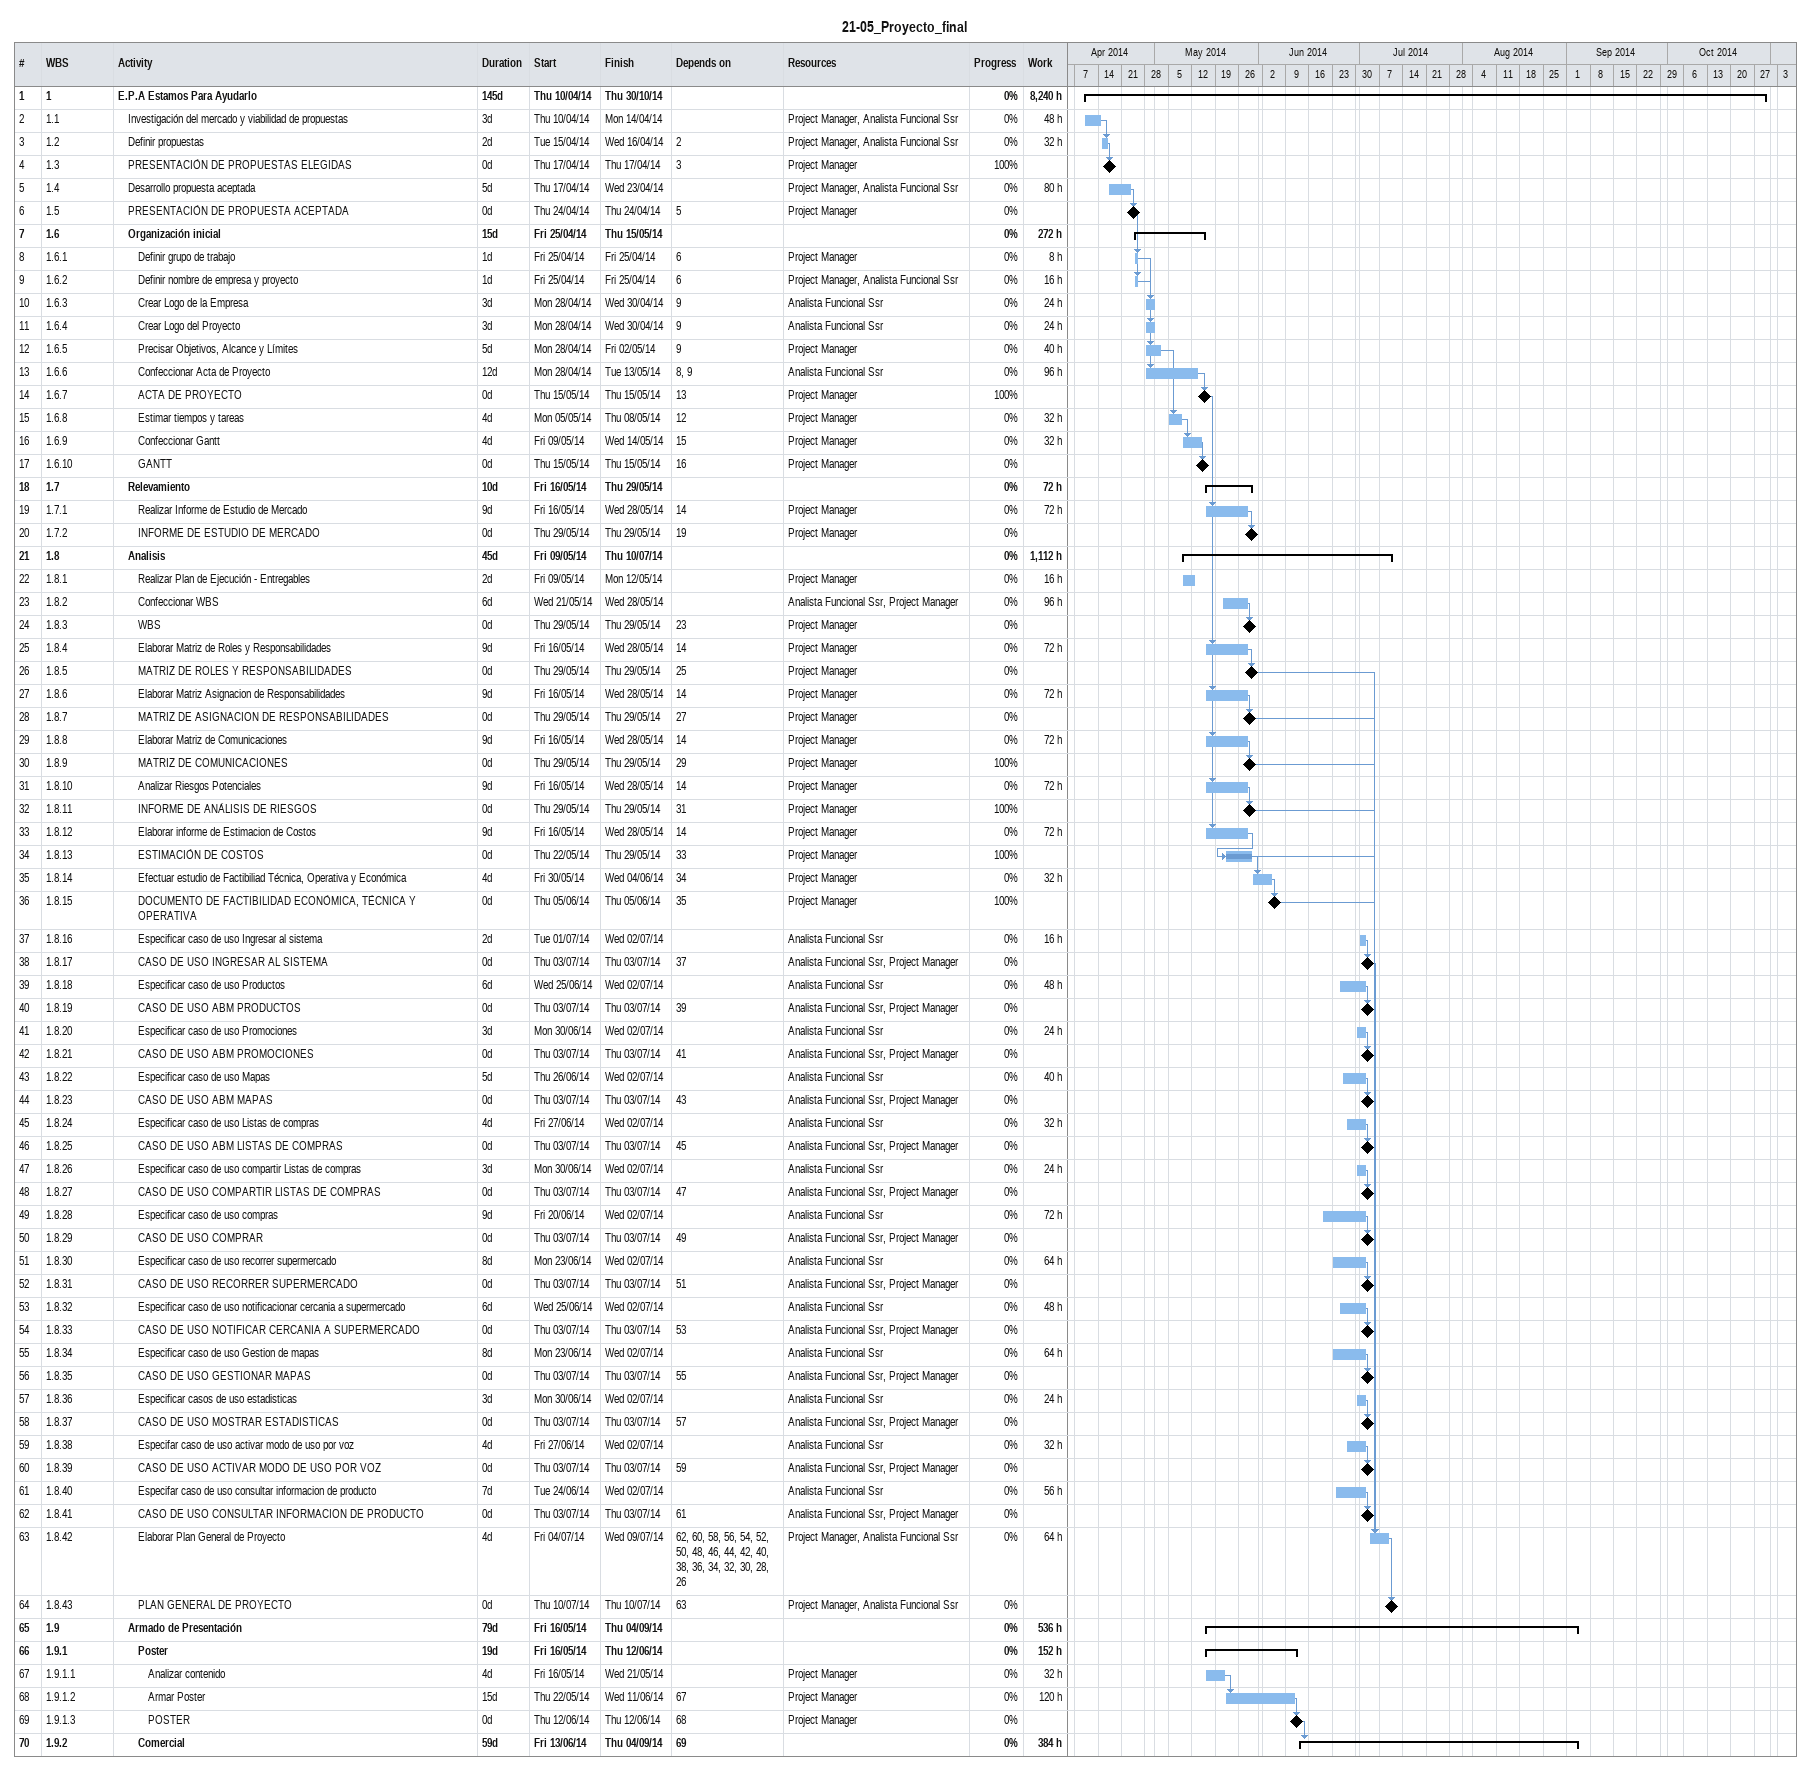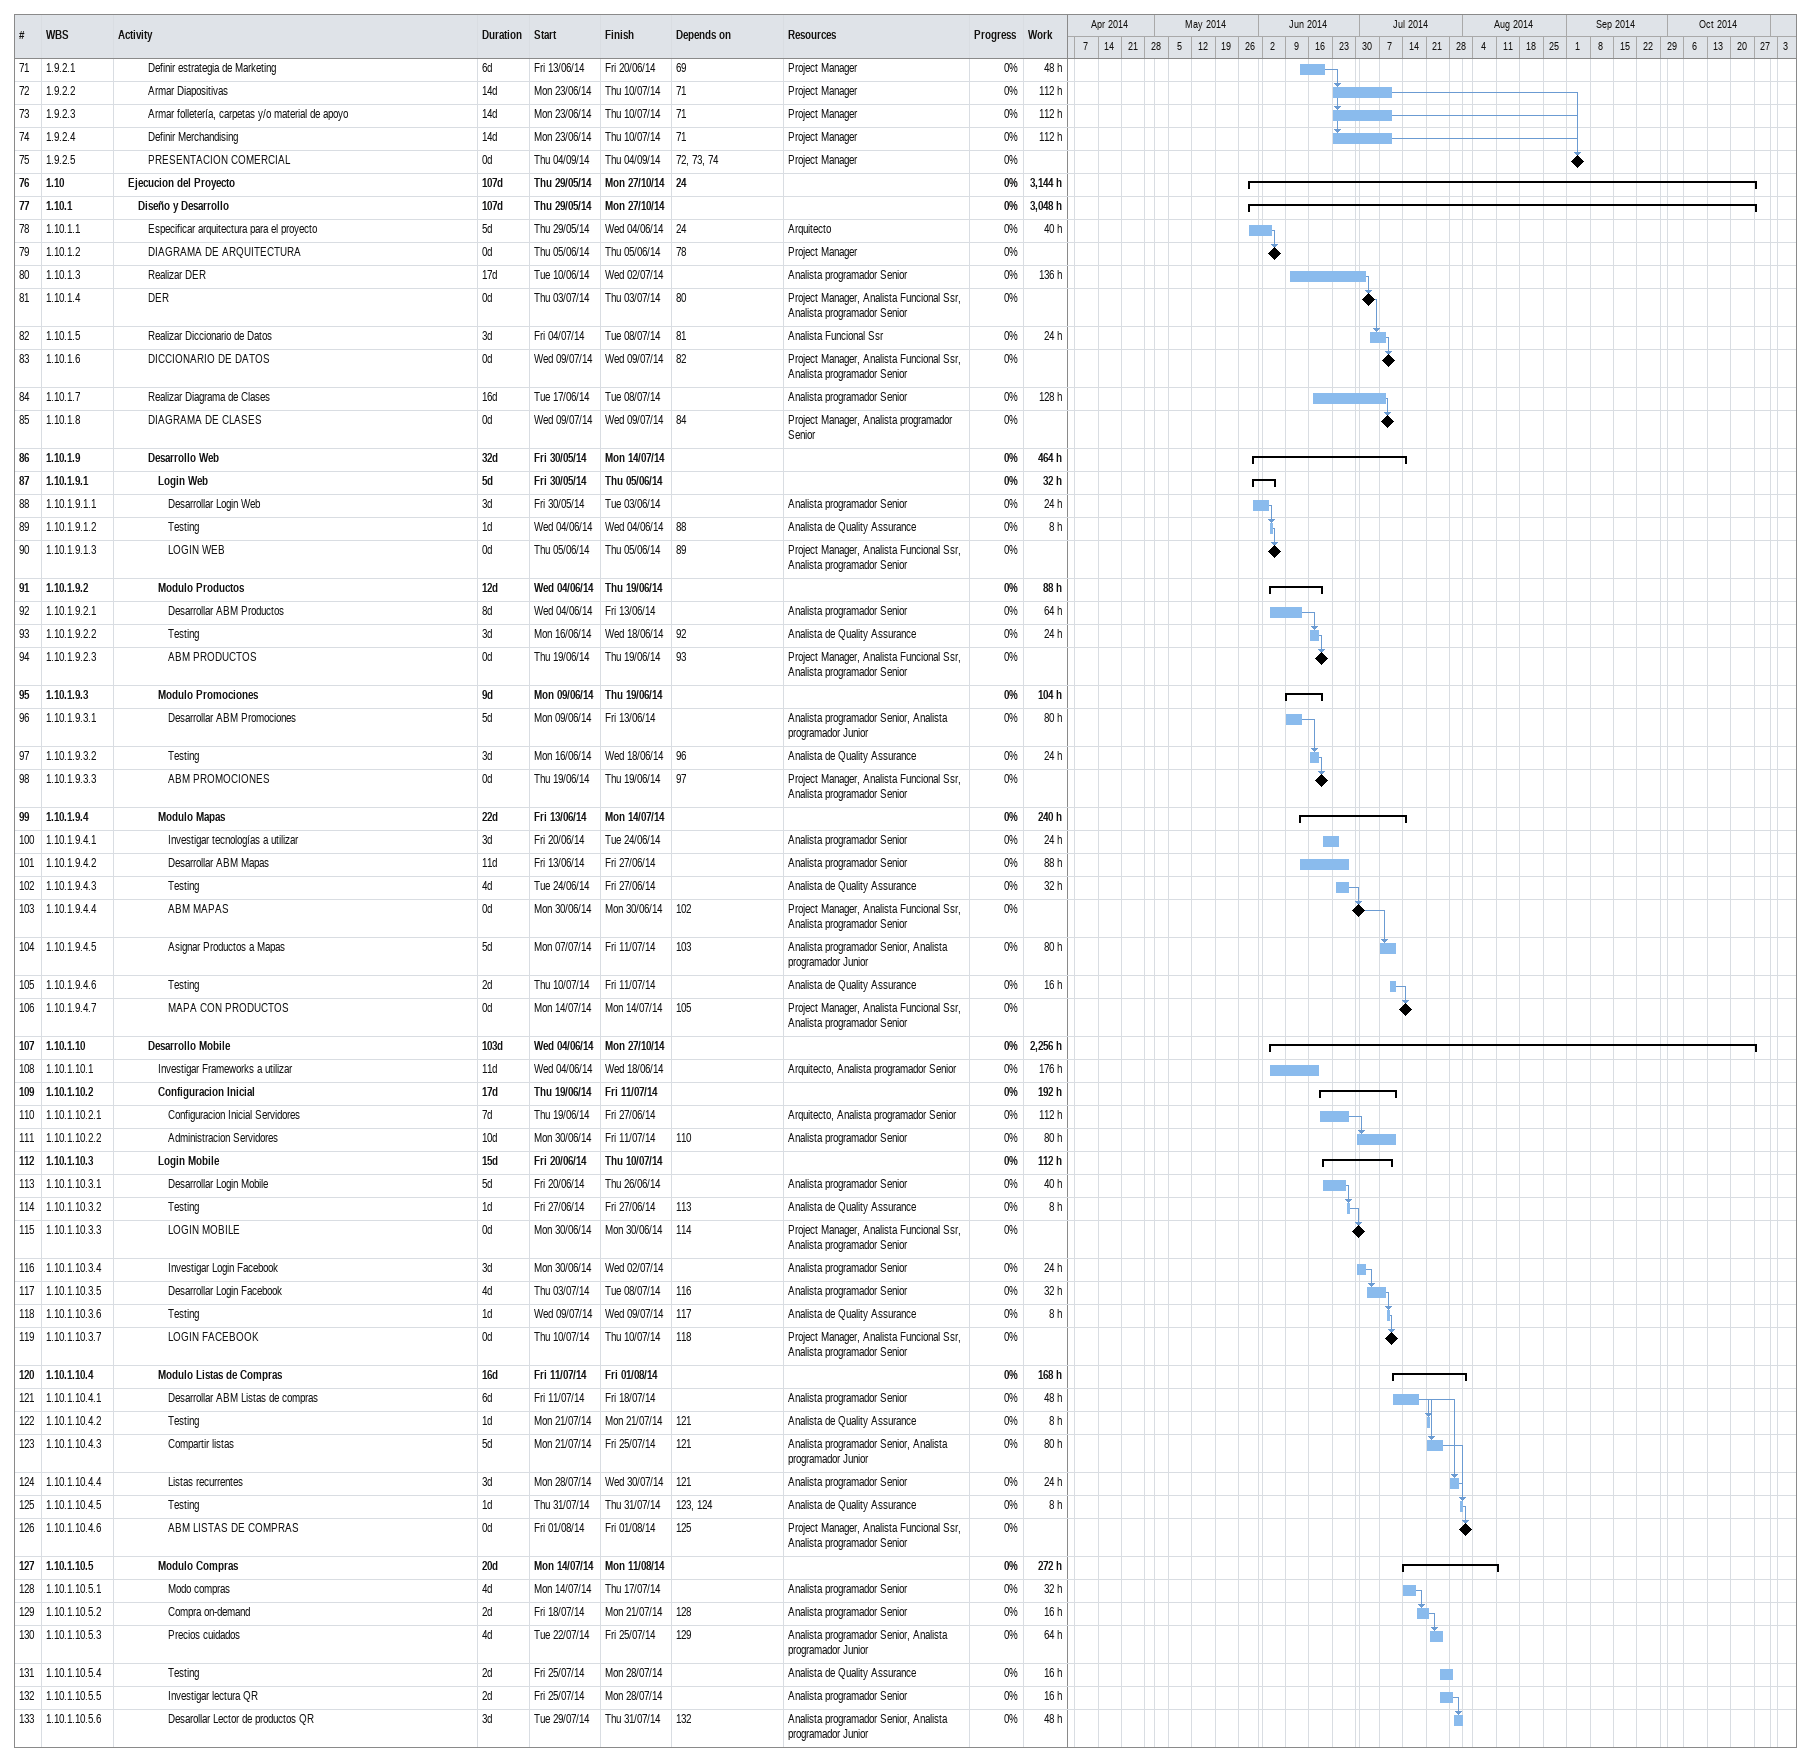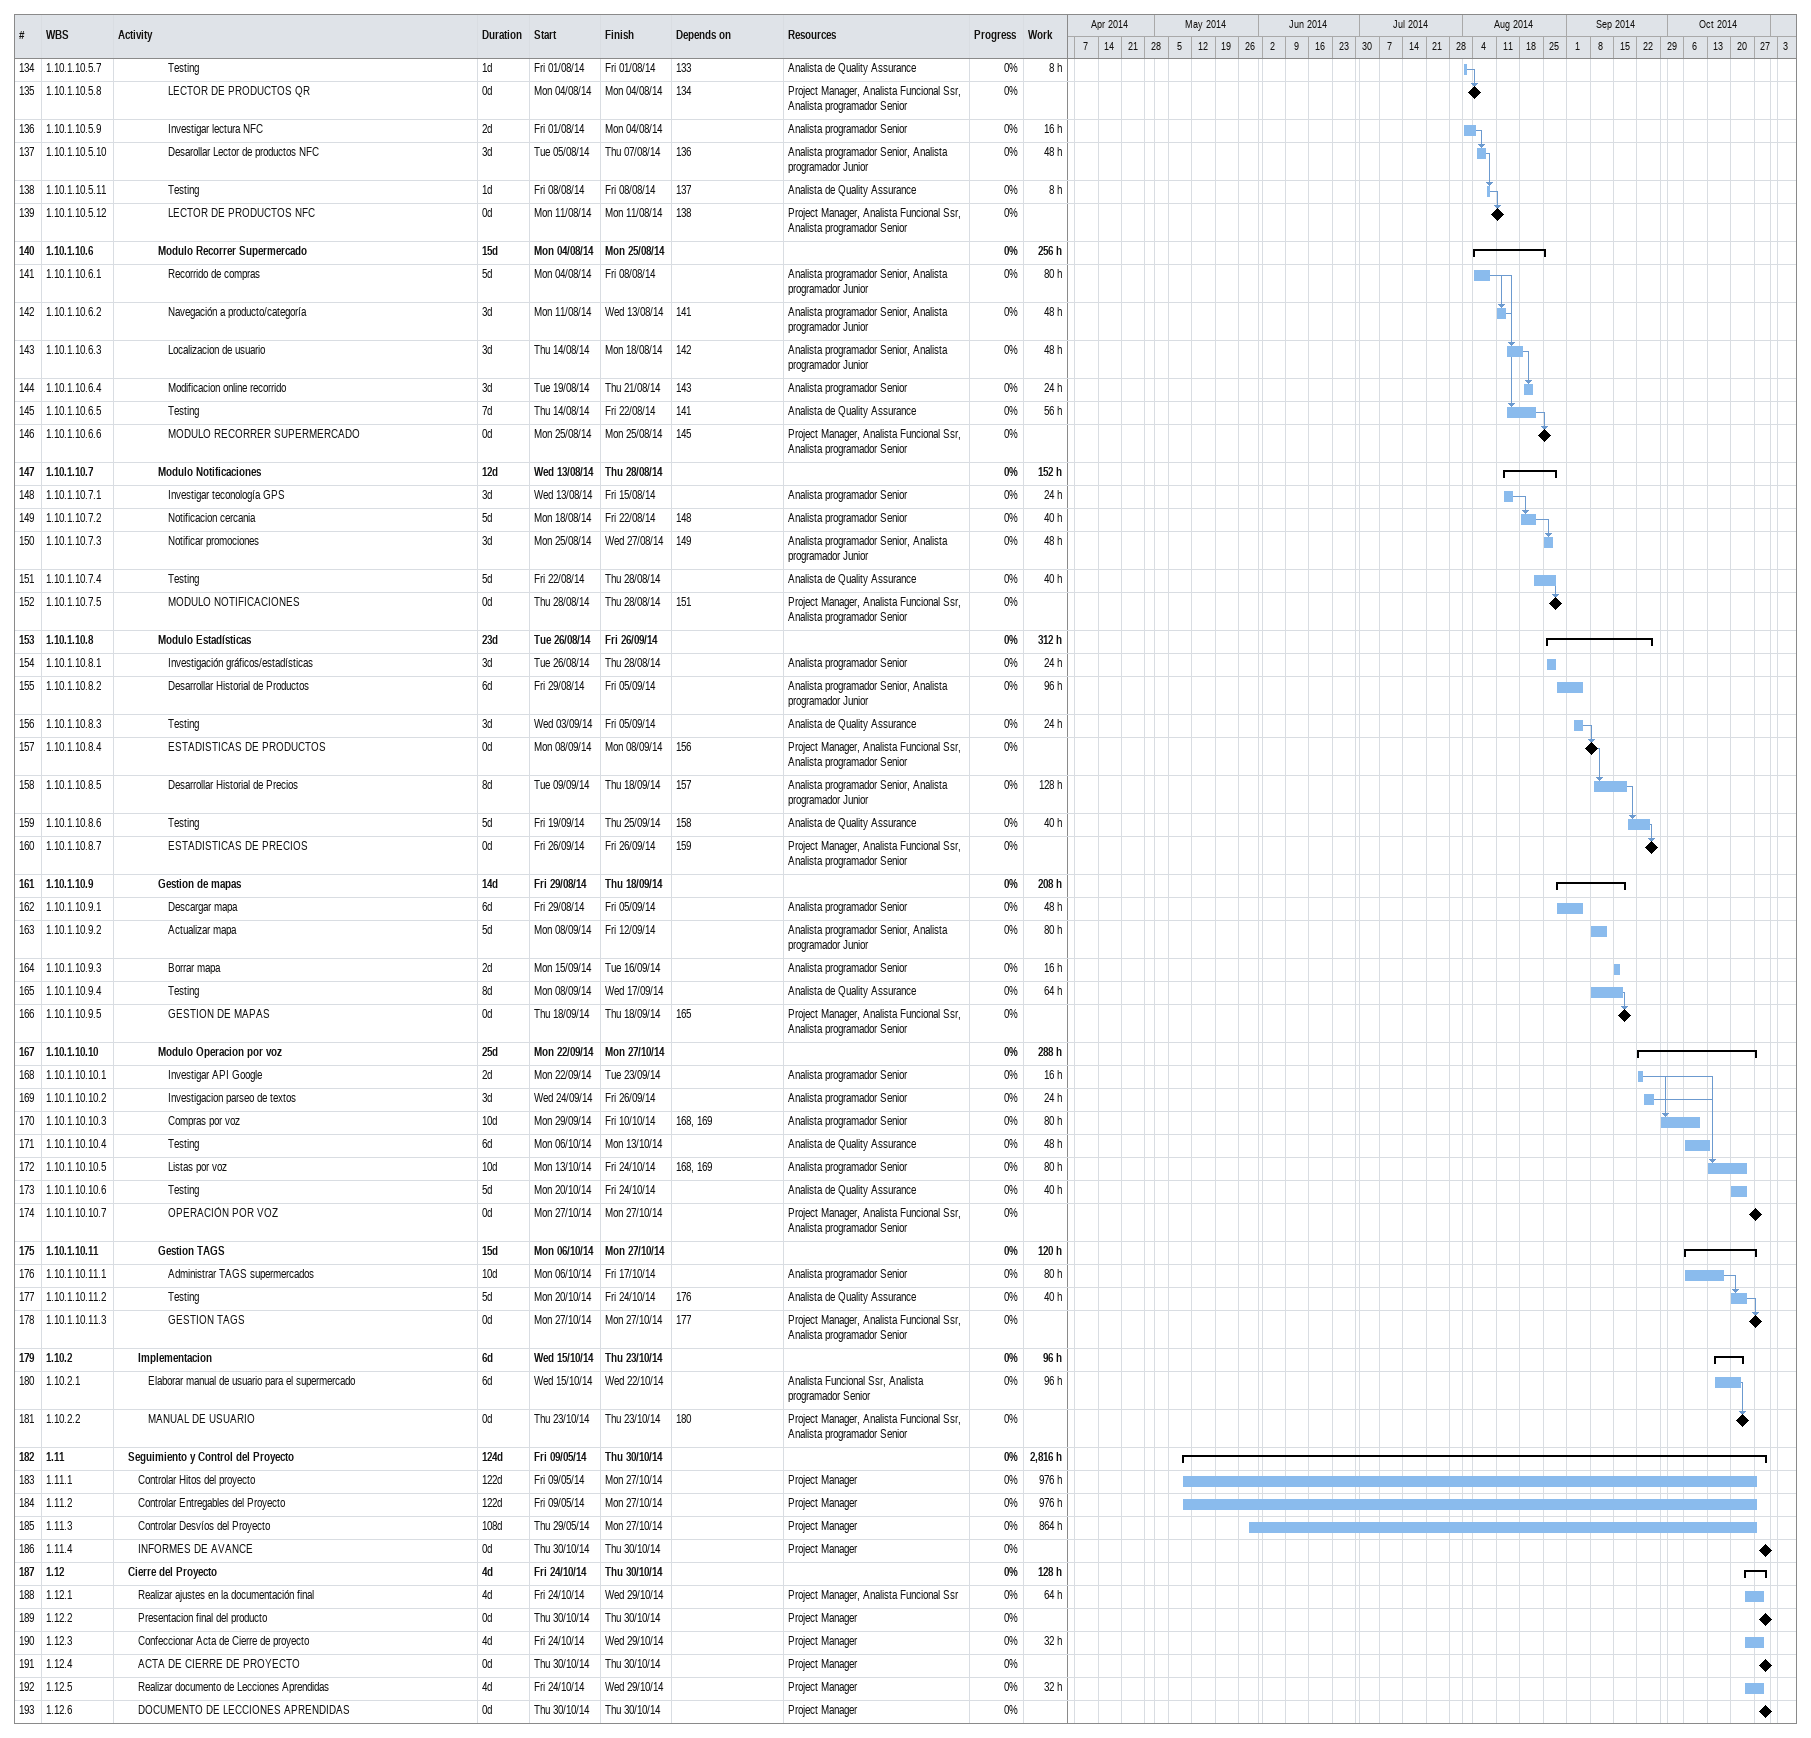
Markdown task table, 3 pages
21-05_Proyecto_final

| ID | WBS | Task | Duration | Start | Finish | Predecessors | Resources | % complete | Work (h) |
|---|---|---|---|---|---|---|---|---|---|
| 1 | 1 | **E.P.A Estamos Para Ayudarlo** | 145d | 2014-04-10 | 2014-10-30 |  |  | 0 | 8240 |
| 2 | 1.1 | Investigación del mercado y viabilidad de propuestas | 3d | 2014-04-10 | 2014-04-14 |  | Project Manager, Analista Funcional Ssr | 0 | 48 |
| 3 | 1.2 | Definir propuestas | 2d | 2014-04-15 | 2014-04-16 | 2 | Project Manager, Analista Funcional Ssr | 0 | 32 |
| 4 | 1.3 | PRESENTACIÓN DE PROPUESTAS ELEGIDAS | 0d | 2014-04-17 | 2014-04-17 | 3 | Project Manager | 100 |  |
| 5 | 1.4 | Desarrollo propuesta aceptada | 5d | 2014-04-17 | 2014-04-23 |  | Project Manager, Analista Funcional Ssr | 0 | 80 |
| 6 | 1.5 | PRESENTACIÓN DE PROPUESTA ACEPTADA | 0d | 2014-04-24 | 2014-04-24 | 5 | Project Manager | 0 |  |
| 7 | 1.6 | **Organización inicial** | 15d | 2014-04-25 | 2014-05-15 |  |  | 0 | 272 |
| 8 | 1.6.1 | Definir grupo de trabajo | 1d | 2014-04-25 | 2014-04-25 | 6 | Project Manager | 0 | 8 |
| 9 | 1.6.2 | Definir nombre de empresa y proyecto | 1d | 2014-04-25 | 2014-04-25 | 6 | Project Manager, Analista Funcional Ssr | 0 | 16 |
| 10 | 1.6.3 | Crear Logo de la Empresa | 3d | 2014-04-28 | 2014-04-30 | 9 | Analista Funcional Ssr | 0 | 24 |
| 11 | 1.6.4 | Crear Logo del Proyecto | 3d | 2014-04-28 | 2014-04-30 | 9 | Analista Funcional Ssr | 0 | 24 |
| 12 | 1.6.5 | Precisar Objetivos, Alcance y Límites | 5d | 2014-04-28 | 2014-05-02 | 9 | Project Manager | 0 | 40 |
| 13 | 1.6.6 | Confeccionar Acta de Proyecto | 12d | 2014-04-28 | 2014-05-13 | 8, 9 | Analista Funcional Ssr | 0 | 96 |
| 14 | 1.6.7 | ACTA DE PROYECTO | 0d | 2014-05-15 | 2014-05-15 | 13 | Project Manager | 100 |  |
| 15 | 1.6.8 | Estimar tiempos y tareas | 4d | 2014-05-05 | 2014-05-08 | 12 | Project Manager | 0 | 32 |
| 16 | 1.6.9 | Confeccionar Gantt | 4d | 2014-05-09 | 2014-05-14 | 15 | Project Manager | 0 | 32 |
| 17 | 1.6.10 | GANTT | 0d | 2014-05-15 | 2014-05-15 | 16 | Project Manager | 0 |  |
| 18 | 1.7 | **Relevamiento** | 10d | 2014-05-16 | 2014-05-29 |  |  | 0 | 72 |
| 19 | 1.7.1 | Realizar Informe de Estudio de Mercado | 9d | 2014-05-16 | 2014-05-28 | 14 | Project Manager | 0 | 72 |
| 20 | 1.7.2 | INFORME DE ESTUDIO DE MERCADO | 0d | 2014-05-29 | 2014-05-29 | 19 | Project Manager | 0 |  |
| 21 | 1.8 | **Analisis** | 45d | 2014-05-09 | 2014-07-10 |  |  | 0 | 1112 |
| 22 | 1.8.1 | Realizar Plan de Ejecución - Entregables | 2d | 2014-05-09 | 2014-05-12 |  | Project Manager | 0 | 16 |
| 23 | 1.8.2 | Confeccionar WBS | 6d | 2014-05-21 | 2014-05-28 |  | Analista Funcional Ssr, Project Manager | 0 | 96 |
| 24 | 1.8.3 | WBS | 0d | 2014-05-29 | 2014-05-29 | 23 | Project Manager | 0 |  |
| 25 | 1.8.4 | Elaborar Matriz de Roles y Responsabilidades | 9d | 2014-05-16 | 2014-05-28 | 14 | Project Manager | 0 | 72 |
| 26 | 1.8.5 | MATRIZ DE ROLES Y RESPONSABILIDADES | 0d | 2014-05-29 | 2014-05-29 | 25 | Project Manager | 0 |  |
| 27 | 1.8.6 | Elaborar Matriz Asignacion de Responsabilidades | 9d | 2014-05-16 | 2014-05-28 | 14 | Project Manager | 0 | 72 |
| 28 | 1.8.7 | MATRIZ DE ASIGNACION DE RESPONSABILIDADES | 0d | 2014-05-29 | 2014-05-29 | 27 | Project Manager | 0 |  |
| 29 | 1.8.8 | Elaborar Matriz de Comunicaciones | 9d | 2014-05-16 | 2014-05-28 | 14 | Project Manager | 0 | 72 |
| 30 | 1.8.9 | MATRIZ DE COMUNICACIONES | 0d | 2014-05-29 | 2014-05-29 | 29 | Project Manager | 100 |  |
| 31 | 1.8.10 | Analizar Riesgos Potenciales | 9d | 2014-05-16 | 2014-05-28 | 14 | Project Manager | 0 | 72 |
| 32 | 1.8.11 | INFORME DE ANÁLISIS DE RIESGOS | 0d | 2014-05-29 | 2014-05-29 | 31 | Project Manager | 100 |  |
| 33 | 1.8.12 | Elaborar informe de Estimacion de Costos | 9d | 2014-05-16 | 2014-05-28 | 14 | Project Manager | 0 | 72 |
| 34 | 1.8.13 | ESTIMACIÓN DE COSTOS | 0d | 2014-05-22 | 2014-05-29 | 33 | Project Manager | 100 |  |
| 35 | 1.8.14 | Efectuar estudio de Factibiliad Técnica, Operativa y Económica | 4d | 2014-05-30 | 2014-06-04 | 34 | Project Manager | 0 | 32 |
| 36 | 1.8.15 | DOCUMENTO DE FACTIBILIDAD ECONÓMICA, TÉCNICA Y OPERATIVA | 0d | 2014-06-05 | 2014-06-05 | 35 | Project Manager | 100 |  |
| 37 | 1.8.16 | Especificar caso de uso Ingresar al sistema | 2d | 2014-07-01 | 2014-07-02 |  | Analista Funcional Ssr | 0 | 16 |
| 38 | 1.8.17 | CASO DE USO INGRESAR AL SISTEMA | 0d | 2014-07-03 | 2014-07-03 | 37 | Analista Funcional Ssr, Project Manager | 0 |  |
| 39 | 1.8.18 | Especificar caso de uso Productos | 6d | 2014-06-25 | 2014-07-02 |  | Analista Funcional Ssr | 0 | 48 |
| 40 | 1.8.19 | CASO DE USO ABM PRODUCTOS | 0d | 2014-07-03 | 2014-07-03 | 39 | Analista Funcional Ssr, Project Manager | 0 |  |
| 41 | 1.8.20 | Especificar caso de uso Promociones | 3d | 2014-06-30 | 2014-07-02 |  | Analista Funcional Ssr | 0 | 24 |
| 42 | 1.8.21 | CASO DE USO ABM PROMOCIONES | 0d | 2014-07-03 | 2014-07-03 | 41 | Analista Funcional Ssr, Project Manager | 0 |  |
| 43 | 1.8.22 | Especificar caso de uso Mapas | 5d | 2014-06-26 | 2014-07-02 |  | Analista Funcional Ssr | 0 | 40 |
| 44 | 1.8.23 | CASO DE USO ABM MAPAS | 0d | 2014-07-03 | 2014-07-03 | 43 | Analista Funcional Ssr, Project Manager | 0 |  |
| 45 | 1.8.24 | Especificar caso de uso Listas de compras | 4d | 2014-06-27 | 2014-07-02 |  | Analista Funcional Ssr | 0 | 32 |
| 46 | 1.8.25 | CASO DE USO ABM LISTAS DE COMPRAS | 0d | 2014-07-03 | 2014-07-03 | 45 | Analista Funcional Ssr, Project Manager | 0 |  |
| 47 | 1.8.26 | Especificar caso de uso compartir Listas de compras | 3d | 2014-06-30 | 2014-07-02 |  | Analista Funcional Ssr | 0 | 24 |
| 48 | 1.8.27 | CASO DE USO COMPARTIR LISTAS DE COMPRAS | 0d | 2014-07-03 | 2014-07-03 | 47 | Analista Funcional Ssr, Project Manager | 0 |  |
| 49 | 1.8.28 | Especificar caso de uso compras | 9d | 2014-06-20 | 2014-07-02 |  | Analista Funcional Ssr | 0 | 72 |
| 50 | 1.8.29 | CASO DE USO COMPRAR | 0d | 2014-07-03 | 2014-07-03 | 49 | Analista Funcional Ssr, Project Manager | 0 |  |
| 51 | 1.8.30 | Especificar caso de uso recorrer supermercado | 8d | 2014-06-23 | 2014-07-02 |  | Analista Funcional Ssr | 0 | 64 |
| 52 | 1.8.31 | CASO DE USO RECORRER SUPERMERCADO | 0d | 2014-07-03 | 2014-07-03 | 51 | Analista Funcional Ssr, Project Manager | 0 |  |
| 53 | 1.8.32 | Especificar caso de uso notificacionar cercania a supermercado | 6d | 2014-06-25 | 2014-07-02 |  | Analista Funcional Ssr | 0 | 48 |
| 54 | 1.8.33 | CASO DE USO NOTIFICAR CERCANIA A SUPERMERCADO | 0d | 2014-07-03 | 2014-07-03 | 53 | Analista Funcional Ssr, Project Manager | 0 |  |
| 55 | 1.8.34 | Especificar caso de uso Gestion de mapas | 8d | 2014-06-23 | 2014-07-02 |  | Analista Funcional Ssr | 0 | 64 |
| 56 | 1.8.35 | CASO DE USO GESTIONAR MAPAS | 0d | 2014-07-03 | 2014-07-03 | 55 | Analista Funcional Ssr, Project Manager | 0 |  |
| 57 | 1.8.36 | Especificar casos de uso estadisticas | 3d | 2014-06-30 | 2014-07-02 |  | Analista Funcional Ssr | 0 | 24 |
| 58 | 1.8.37 | CASO DE USO MOSTRAR ESTADISTICAS | 0d | 2014-07-03 | 2014-07-03 | 57 | Analista Funcional Ssr, Project Manager | 0 |  |
| 59 | 1.8.38 | Especifar caso de uso activar modo de uso por voz | 4d | 2014-06-27 | 2014-07-02 |  | Analista Funcional Ssr | 0 | 32 |
| 60 | 1.8.39 | CASO DE USO ACTIVAR MODO DE USO POR VOZ | 0d | 2014-07-03 | 2014-07-03 | 59 | Analista Funcional Ssr, Project Manager | 0 |  |
| 61 | 1.8.40 | Especifar caso de uso consultar informacion de producto | 7d | 2014-06-24 | 2014-07-02 |  | Analista Funcional Ssr | 0 | 56 |
| 62 | 1.8.41 | CASO DE USO CONSULTAR INFORMACION DE PRODUCTO | 0d | 2014-07-03 | 2014-07-03 | 61 | Analista Funcional Ssr, Project Manager | 0 |  |
| 63 | 1.8.42 | Elaborar Plan General de Proyecto | 4d | 2014-07-04 | 2014-07-09 | 62, 60, 58, 56, 54, 52, 50, 48, 46, 44, 42, 40, 38, 36, 34, 32, 30, 28, 26 | Project Manager, Analista Funcional Ssr | 0 | 64 |
| 64 | 1.8.43 | PLAN GENERAL DE PROYECTO | 0d | 2014-07-10 | 2014-07-10 | 63 | Project Manager, Analista Funcional Ssr | 0 |  |
| 65 | 1.9 | **Armado de Presentación** | 79d | 2014-05-16 | 2014-09-04 |  |  | 0 | 536 |
| 66 | 1.9.1 | **Poster** | 19d | 2014-05-16 | 2014-06-12 |  |  | 0 | 152 |
| 67 | 1.9.1.1 | Analizar contenido | 4d | 2014-05-16 | 2014-05-21 |  | Project Manager | 0 | 32 |
| 68 | 1.9.1.2 | Armar Poster | 15d | 2014-05-22 | 2014-06-11 | 67 | Project Manager | 0 | 120 |
| 69 | 1.9.1.3 | POSTER | 0d | 2014-06-12 | 2014-06-12 | 68 | Project Manager | 0 |  |
| 70 | 1.9.2 | **Comercial** | 59d | 2014-06-13 | 2014-09-04 | 69 |  | 0 | 384 |
| 71 | 1.9.2.1 | Definir estrategia de Marketing | 6d | 2014-06-13 | 2014-06-20 | 69 | Project Manager | 0 | 48 |
| 72 | 1.9.2.2 | Armar Diapositivas | 14d | 2014-06-23 | 2014-07-10 | 71 | Project Manager | 0 | 112 |
| 73 | 1.9.2.3 | Armar folletería, carpetas y/o material de apoyo | 14d | 2014-06-23 | 2014-07-10 | 71 | Project Manager | 0 | 112 |
| 74 | 1.9.2.4 | Definir Merchandising | 14d | 2014-06-23 | 2014-07-10 | 71 | Project Manager | 0 | 112 |
| 75 | 1.9.2.5 | PRESENTACION COMERCIAL | 0d | 2014-09-04 | 2014-09-04 | 72, 73, 74 | Project Manager | 0 |  |
| 76 | 1.10 | **Ejecucion del Proyecto** | 107d | 2014-05-29 | 2014-10-27 | 24 |  | 0 | 3144 |
| 77 | 1.10.1 | **Diseño y Desarrollo** | 107d | 2014-05-29 | 2014-10-27 |  |  | 0 | 3048 |
| 78 | 1.10.1.1 | Especificar arquitectura para el proyecto | 5d | 2014-05-29 | 2014-06-04 | 24 | Arquitecto | 0 | 40 |
| 79 | 1.10.1.2 | DIAGRAMA DE ARQUITECTURA | 0d | 2014-06-05 | 2014-06-05 | 78 | Project Manager | 0 |  |
| 80 | 1.10.1.3 | Realizar DER | 17d | 2014-06-10 | 2014-07-02 |  | Analista programador Senior | 0 | 136 |
| 81 | 1.10.1.4 | DER | 0d | 2014-07-03 | 2014-07-03 | 80 | Project Manager, Analista Funcional Ssr, Analista programador Senior | 0 |  |
| 82 | 1.10.1.5 | Realizar Diccionario de Datos | 3d | 2014-07-04 | 2014-07-08 | 81 | Analista Funcional Ssr | 0 | 24 |
| 83 | 1.10.1.6 | DICCIONARIO DE DATOS | 0d | 2014-07-09 | 2014-07-09 | 82 | Project Manager, Analista Funcional Ssr, Analista programador Senior | 0 |  |
| 84 | 1.10.1.7 | Realizar Diagrama de Clases | 16d | 2014-06-17 | 2014-07-08 |  | Analista programador Senior | 0 | 128 |
| 85 | 1.10.1.8 | DIAGRAMA DE CLASES | 0d | 2014-07-09 | 2014-07-09 | 84 | Project Manager, Analista programador Senior | 0 |  |
| 86 | 1.10.1.9 | **Desarrollo Web** | 32d | 2014-05-30 | 2014-07-14 |  |  | 0 | 464 |
| 87 | 1.10.1.9.1 | **Login Web** | 5d | 2014-05-30 | 2014-06-05 |  |  | 0 | 32 |
| 88 | 1.10.1.9.1.1 | Desarrollar Login Web | 3d | 2014-05-30 | 2014-06-03 |  | Analista programador Senior | 0 | 24 |
| 89 | 1.10.1.9.1.2 | Testing | 1d | 2014-06-04 | 2014-06-04 | 88 | Analista de Quality Assurance | 0 | 8 |
| 90 | 1.10.1.9.1.3 | LOGIN WEB | 0d | 2014-06-05 | 2014-06-05 | 89 | Project Manager, Analista Funcional Ssr, Analista programador Senior | 0 |  |
| 91 | 1.10.1.9.2 | **Modulo Productos** | 12d | 2014-06-04 | 2014-06-19 |  |  | 0 | 88 |
| 92 | 1.10.1.9.2.1 | Desarrollar ABM Productos | 8d | 2014-06-04 | 2014-06-13 |  | Analista programador Senior | 0 | 64 |
| 93 | 1.10.1.9.2.2 | Testing | 3d | 2014-06-16 | 2014-06-18 | 92 | Analista de Quality Assurance | 0 | 24 |
| 94 | 1.10.1.9.2.3 | ABM PRODUCTOS | 0d | 2014-06-19 | 2014-06-19 | 93 | Project Manager, Analista Funcional Ssr, Analista programador Senior | 0 |  |
| 95 | 1.10.1.9.3 | **Modulo Promociones** | 9d | 2014-06-09 | 2014-06-19 |  |  | 0 | 104 |
| 96 | 1.10.1.9.3.1 | Desarrollar ABM Promociones | 5d | 2014-06-09 | 2014-06-13 |  | Analista programador Senior, Analista programador Junior | 0 | 80 |
| 97 | 1.10.1.9.3.2 | Testing | 3d | 2014-06-16 | 2014-06-18 | 96 | Analista de Quality Assurance | 0 | 24 |
| 98 | 1.10.1.9.3.3 | ABM PROMOCIONES | 0d | 2014-06-19 | 2014-06-19 | 97 | Project Manager, Analista Funcional Ssr, Analista programador Senior | 0 |  |
| 99 | 1.10.1.9.4 | **Modulo Mapas** | 22d | 2014-06-13 | 2014-07-14 |  |  | 0 | 240 |
| 100 | 1.10.1.9.4.1 | Investigar tecnologías a utilizar | 3d | 2014-06-20 | 2014-06-24 |  | Analista programador Senior | 0 | 24 |
| 101 | 1.10.1.9.4.2 | Desarrollar ABM Mapas | 11d | 2014-06-13 | 2014-06-27 |  | Analista programador Senior | 0 | 88 |
| 102 | 1.10.1.9.4.3 | Testing | 4d | 2014-06-24 | 2014-06-27 |  | Analista de Quality Assurance | 0 | 32 |
| 103 | 1.10.1.9.4.4 | ABM MAPAS | 0d | 2014-06-30 | 2014-06-30 | 102 | Project Manager, Analista Funcional Ssr, Analista programador Senior | 0 |  |
| 104 | 1.10.1.9.4.5 | Asignar Productos a Mapas | 5d | 2014-07-07 | 2014-07-11 | 103 | Analista programador Senior, Analista programador Junior | 0 | 80 |
| 105 | 1.10.1.9.4.6 | Testing | 2d | 2014-07-10 | 2014-07-11 |  | Analista de Quality Assurance | 0 | 16 |
| 106 | 1.10.1.9.4.7 | MAPA CON PRODUCTOS | 0d | 2014-07-14 | 2014-07-14 | 105 | Project Manager, Analista Funcional Ssr, Analista programador Senior | 0 |  |
| 107 | 1.10.1.10 | **Desarrollo Mobile** | 103d | 2014-06-04 | 2014-10-27 |  |  | 0 | 2256 |
| 108 | 1.10.1.10.1 | Investigar Frameworks a utilizar | 11d | 2014-06-04 | 2014-06-18 |  | Arquitecto, Analista programador Senior | 0 | 176 |
| 109 | 1.10.1.10.2 | **Configuracion Inicial** | 17d | 2014-06-19 | 2014-07-11 |  |  | 0 | 192 |
| 110 | 1.10.1.10.2.1 | Configuracion Inicial Servidores | 7d | 2014-06-19 | 2014-06-27 |  | Arquitecto, Analista programador Senior | 0 | 112 |
| 111 | 1.10.1.10.2.2 | Administracion Servidores | 10d | 2014-06-30 | 2014-07-11 | 110 | Analista programador Senior | 0 | 80 |
| 112 | 1.10.1.10.3 | **Login Mobile** | 15d | 2014-06-20 | 2014-07-10 |  |  | 0 | 112 |
| 113 | 1.10.1.10.3.1 | Desarrollar Login Mobile | 5d | 2014-06-20 | 2014-06-26 |  | Analista programador Senior | 0 | 40 |
| 114 | 1.10.1.10.3.2 | Testing | 1d | 2014-06-27 | 2014-06-27 | 113 | Analista de Quality Assurance | 0 | 8 |
| 115 | 1.10.1.10.3.3 | LOGIN MOBILE | 0d | 2014-06-30 | 2014-06-30 | 114 | Project Manager, Analista Funcional Ssr, Analista programador Senior | 0 |  |
| 116 | 1.10.1.10.3.4 | Investigar Login Facebook | 3d | 2014-06-30 | 2014-07-02 |  | Analista programador Senior | 0 | 24 |
| 117 | 1.10.1.10.3.5 | Desarrollar Login Facebook | 4d | 2014-07-03 | 2014-07-08 | 116 | Analista programador Senior | 0 | 32 |
| 118 | 1.10.1.10.3.6 | Testing | 1d | 2014-07-09 | 2014-07-09 | 117 | Analista de Quality Assurance | 0 | 8 |
| 119 | 1.10.1.10.3.7 | LOGIN FACEBOOK | 0d | 2014-07-10 | 2014-07-10 | 118 | Project Manager, Analista Funcional Ssr, Analista programador Senior | 0 |  |
| 120 | 1.10.1.10.4 | **Modulo Listas de Compras** | 16d | 2014-07-11 | 2014-08-01 |  |  | 0 | 168 |
| 121 | 1.10.1.10.4.1 | Desarrollar ABM Listas de compras | 6d | 2014-07-11 | 2014-07-18 |  | Analista programador Senior | 0 | 48 |
| 122 | 1.10.1.10.4.2 | Testing | 1d | 2014-07-21 | 2014-07-21 | 121 | Analista de Quality Assurance | 0 | 8 |
| 123 | 1.10.1.10.4.3 | Compartir listas | 5d | 2014-07-21 | 2014-07-25 | 121 | Analista programador Senior, Analista programador Junior | 0 | 80 |
| 124 | 1.10.1.10.4.4 | Listas recurrentes | 3d | 2014-07-28 | 2014-07-30 | 121 | Analista programador Senior | 0 | 24 |
| 125 | 1.10.1.10.4.5 | Testing | 1d | 2014-07-31 | 2014-07-31 | 123, 124 | Analista de Quality Assurance | 0 | 8 |
| 126 | 1.10.1.10.4.6 | ABM LISTAS DE COMPRAS | 0d | 2014-08-01 | 2014-08-01 | 125 | Project Manager, Analista Funcional Ssr, Analista programador Senior | 0 |  |
| 127 | 1.10.1.10.5 | **Modulo Compras** | 20d | 2014-07-14 | 2014-08-11 |  |  | 0 | 272 |
| 128 | 1.10.1.10.5.1 | Modo compras | 4d | 2014-07-14 | 2014-07-17 |  | Analista programador Senior | 0 | 32 |
| 129 | 1.10.1.10.5.2 | Compra on-demand | 2d | 2014-07-18 | 2014-07-21 | 128 | Analista programador Senior | 0 | 16 |
| 130 | 1.10.1.10.5.3 | Precios cuidados | 4d | 2014-07-22 | 2014-07-25 | 129 | Analista programador Senior, Analista programador Junior | 0 | 64 |
| 131 | 1.10.1.10.5.4 | Testing | 2d | 2014-07-25 | 2014-07-28 |  | Analista de Quality Assurance | 0 | 16 |
| 132 | 1.10.1.10.5.5 | Investigar lectura QR | 2d | 2014-07-25 | 2014-07-28 |  | Analista programador Senior | 0 | 16 |
| 133 | 1.10.1.10.5.6 | Desarollar Lector de productos QR | 3d | 2014-07-29 | 2014-07-31 | 132 | Analista programador Senior, Analista programador Junior | 0 | 48 |
| 134 | 1.10.1.10.5.7 | Testing | 1d | 2014-08-01 | 2014-08-01 | 133 | Analista de Quality Assurance | 0 | 8 |
| 135 | 1.10.1.10.5.8 | LECTOR DE PRODUCTOS QR | 0d | 2014-08-04 | 2014-08-04 | 134 | Project Manager, Analista Funcional Ssr, Analista programador Senior | 0 |  |
| 136 | 1.10.1.10.5.9 | Investigar lectura NFC | 2d | 2014-08-01 | 2014-08-04 |  | Analista programador Senior | 0 | 16 |
| 137 | 1.10.1.10.5.10 | Desarollar Lector de productos NFC | 3d | 2014-08-05 | 2014-08-07 | 136 | Analista programador Senior, Analista programador Junior | 0 | 48 |
| 138 | 1.10.1.10.5.11 | Testing | 1d | 2014-08-08 | 2014-08-08 | 137 | Analista de Quality Assurance | 0 | 8 |
| 139 | 1.10.1.10.5.12 | LECTOR DE PRODUCTOS NFC | 0d | 2014-08-11 | 2014-08-11 | 138 | Project Manager, Analista Funcional Ssr, Analista programador Senior | 0 |  |
| 140 | 1.10.1.10.6 | **Modulo Recorrer Supermercado** | 15d | 2014-08-04 | 2014-08-25 |  |  | 0 | 256 |
| 141 | 1.10.1.10.6.1 | Recorrido de compras | 5d | 2014-08-04 | 2014-08-08 |  | Analista programador Senior, Analista programador Junior | 0 | 80 |
| 142 | 1.10.1.10.6.2 | Navegación a producto/categoría | 3d | 2014-08-11 | 2014-08-13 | 141 | Analista programador Senior, Analista programador Junior | 0 | 48 |
| 143 | 1.10.1.10.6.3 | Localizacion de usuario | 3d | 2014-08-14 | 2014-08-18 | 142 | Analista programador Senior, Analista programador Junior | 0 | 48 |
| 144 | 1.10.1.10.6.4 | Modificacion online recorrido | 3d | 2014-08-19 | 2014-08-21 | 143 | Analista programador Senior | 0 | 24 |
| 145 | 1.10.1.10.6.5 | Testing | 7d | 2014-08-14 | 2014-08-22 | 141 | Analista de Quality Assurance | 0 | 56 |
| 146 | 1.10.1.10.6.6 | MODULO RECORRER SUPERMERCADO | 0d | 2014-08-25 | 2014-08-25 | 145 | Project Manager, Analista Funcional Ssr, Analista programador Senior | 0 |  |
| 147 | 1.10.1.10.7 | **Modulo Notificaciones** | 12d | 2014-08-13 | 2014-08-28 |  |  | 0 | 152 |
| 148 | 1.10.1.10.7.1 | Investigar teconología GPS | 3d | 2014-08-13 | 2014-08-15 |  | Analista programador Senior | 0 | 24 |
| 149 | 1.10.1.10.7.2 | Notificacion cercania | 5d | 2014-08-18 | 2014-08-22 | 148 | Analista programador Senior | 0 | 40 |
| 150 | 1.10.1.10.7.3 | Notificar promociones | 3d | 2014-08-25 | 2014-08-27 | 149 | Analista programador Senior, Analista programador Junior | 0 | 48 |
| 151 | 1.10.1.10.7.4 | Testing | 5d | 2014-08-22 | 2014-08-28 |  | Analista de Quality Assurance | 0 | 40 |
| 152 | 1.10.1.10.7.5 | MODULO NOTIFICACIONES | 0d | 2014-08-28 | 2014-08-28 | 151 | Project Manager, Analista Funcional Ssr, Analista programador Senior | 0 |  |
| 153 | 1.10.1.10.8 | **Modulo Estadísticas** | 23d | 2014-08-26 | 2014-09-26 |  |  | 0 | 312 |
| 154 | 1.10.1.10.8.1 | Investigación gráficos/estadísticas | 3d | 2014-08-26 | 2014-08-28 |  | Analista programador Senior | 0 | 24 |
| 155 | 1.10.1.10.8.2 | Desarrollar Historial de Productos | 6d | 2014-08-29 | 2014-09-05 |  | Analista programador Senior, Analista programador Junior | 0 | 96 |
| 156 | 1.10.1.10.8.3 | Testing | 3d | 2014-09-03 | 2014-09-05 |  | Analista de Quality Assurance | 0 | 24 |
| 157 | 1.10.1.10.8.4 | ESTADISTICAS DE PRODUCTOS | 0d | 2014-09-08 | 2014-09-08 | 156 | Project Manager, Analista Funcional Ssr, Analista programador Senior | 0 |  |
| 158 | 1.10.1.10.8.5 | Desarrollar Historial de Precios | 8d | 2014-09-09 | 2014-09-18 | 157 | Analista programador Senior, Analista programador Junior | 0 | 128 |
| 159 | 1.10.1.10.8.6 | Testing | 5d | 2014-09-19 | 2014-09-25 | 158 | Analista de Quality Assurance | 0 | 40 |
| 160 | 1.10.1.10.8.7 | ESTADISTICAS DE PRECIOS | 0d | 2014-09-26 | 2014-09-26 | 159 | Project Manager, Analista Funcional Ssr, Analista programador Senior | 0 |  |
| 161 | 1.10.1.10.9 | **Gestion de mapas** | 14d | 2014-08-29 | 2014-09-18 |  |  | 0 | 208 |
| 162 | 1.10.1.10.9.1 | Descargar mapa | 6d | 2014-08-29 | 2014-09-05 |  | Analista programador Senior | 0 | 48 |
| 163 | 1.10.1.10.9.2 | Actualizar mapa | 5d | 2014-09-08 | 2014-09-12 |  | Analista programador Senior, Analista programador Junior | 0 | 80 |
| 164 | 1.10.1.10.9.3 | Borrar mapa | 2d | 2014-09-15 | 2014-09-16 |  | Analista programador Senior | 0 | 16 |
| 165 | 1.10.1.10.9.4 | Testing | 8d | 2014-09-08 | 2014-09-17 |  | Analista de Quality Assurance | 0 | 64 |
| 166 | 1.10.1.10.9.5 | GESTION DE MAPAS | 0d | 2014-09-18 | 2014-09-18 | 165 | Project Manager, Analista Funcional Ssr, Analista programador Senior | 0 |  |
| 167 | 1.10.1.10.10 | **Modulo Operacion por voz** | 25d | 2014-09-22 | 2014-10-27 |  |  | 0 | 288 |
| 168 | 1.10.1.10.10.1 | Investigar API Google | 2d | 2014-09-22 | 2014-09-23 |  | Analista programador Senior | 0 | 16 |
| 169 | 1.10.1.10.10.2 | Investigacion parseo de textos | 3d | 2014-09-24 | 2014-09-26 |  | Analista programador Senior | 0 | 24 |
| 170 | 1.10.1.10.10.3 | Compras por voz | 10d | 2014-09-29 | 2014-10-10 | 168, 169 | Analista programador Senior | 0 | 80 |
| 171 | 1.10.1.10.10.4 | Testing | 6d | 2014-10-06 | 2014-10-13 |  | Analista de Quality Assurance | 0 | 48 |
| 172 | 1.10.1.10.10.5 | Listas por voz | 10d | 2014-10-13 | 2014-10-24 | 168, 169 | Analista programador Senior | 0 | 80 |
| 173 | 1.10.1.10.10.6 | Testing | 5d | 2014-10-20 | 2014-10-24 |  | Analista de Quality Assurance | 0 | 40 |
| 174 | 1.10.1.10.10.7 | OPERACIÓN POR VOZ | 0d | 2014-10-27 | 2014-10-27 |  | Project Manager, Analista Funcional Ssr, Analista programador Senior | 0 |  |
| 175 | 1.10.1.10.11 | **Gestion TAGS** | 15d | 2014-10-06 | 2014-10-27 |  |  | 0 | 120 |
| 176 | 1.10.1.10.11.1 | Administrar TAGS supermercados | 10d | 2014-10-06 | 2014-10-17 |  | Analista programador Senior | 0 | 80 |
| 177 | 1.10.1.10.11.2 | Testing | 5d | 2014-10-20 | 2014-10-24 | 176 | Analista de Quality Assurance | 0 | 40 |
| 178 | 1.10.1.10.11.3 | GESTION TAGS | 0d | 2014-10-27 | 2014-10-27 | 177 | Project Manager, Analista Funcional Ssr, Analista programador Senior | 0 |  |
| 179 | 1.10.2 | **Implementacion** | 6d | 2014-10-15 | 2014-10-23 |  |  | 0 | 96 |
| 180 | 1.10.2.1 | Elaborar manual de usuario para el supermercado | 6d | 2014-10-15 | 2014-10-22 |  | Analista Funcional Ssr, Analista programador Senior | 0 | 96 |
| 181 | 1.10.2.2 | MANUAL DE USUARIO | 0d | 2014-10-23 | 2014-10-23 | 180 | Project Manager, Analista Funcional Ssr, Analista programador Senior | 0 |  |
| 182 | 1.11 | **Seguimiento y Control del Proyecto** | 124d | 2014-05-09 | 2014-10-30 |  |  | 0 | 2816 |
| 183 | 1.11.1 | Controlar Hitos del proyecto | 122d | 2014-05-09 | 2014-10-27 |  | Project Manager | 0 | 976 |
| 184 | 1.11.2 | Controlar Entregables del Proyecto | 122d | 2014-05-09 | 2014-10-27 |  | Project Manager | 0 | 976 |
| 185 | 1.11.3 | Controlar Desvíos del Proyecto | 108d | 2014-05-29 | 2014-10-27 |  | Project Manager | 0 | 864 |
| 186 | 1.11.4 | INFORMES DE AVANCE | 0d | 2014-10-30 | 2014-10-30 |  | Project Manager | 0 |  |
| 187 | 1.12 | **Cierre del Proyecto** | 4d | 2014-10-24 | 2014-10-30 |  |  | 0 | 128 |
| 188 | 1.12.1 | Realizar ajustes en la documentación final | 4d | 2014-10-24 | 2014-10-29 |  | Project Manager, Analista Funcional Ssr | 0 | 64 |
| 189 | 1.12.2 | Presentacion final del producto | 0d | 2014-10-30 | 2014-10-30 |  | Project Manager | 0 |  |
| 190 | 1.12.3 | Confeccionar Acta de Cierre de proyecto | 4d | 2014-10-24 | 2014-10-29 |  | Project Manager | 0 | 32 |
| 191 | 1.12.4 | ACTA DE CIERRE DE PROYECTO | 0d | 2014-10-30 | 2014-10-30 |  | Project Manager | 0 |  |
| 192 | 1.12.5 | Realizar documento de Lecciones Aprendidas | 4d | 2014-10-24 | 2014-10-29 |  | Project Manager | 0 | 32 |
| 193 | 1.12.6 | DOCUMENTO DE LECCIONES APRENDIDAS | 0d | 2014-10-30 | 2014-10-30 |  | Project Manager | 0 |  |
